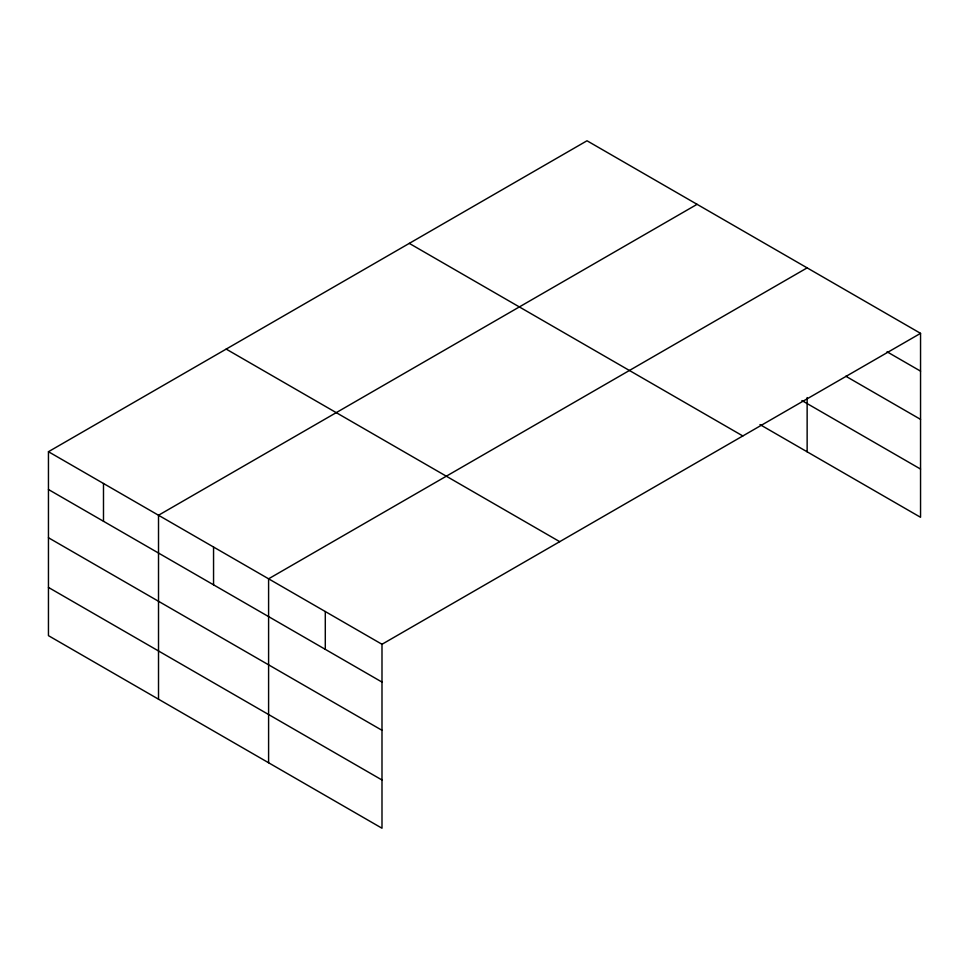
<?xml version="1.0" encoding="UTF-8"?>
<svg xmlns="http://www.w3.org/2000/svg" width="969" height="969" viewBox="0 0 969 969"><rect width="100%" height="100%" fill="white"/><g stroke="black" fill="none" stroke-linecap="round" stroke-linejoin="round"><path stroke-width="1.45" d="M920.55 333.348L587.008 140.771L48.45 451.711L48.45 635.652L381.992 828.229L381.992 644.276L920.55 333.348L920.55 517.289L759.975 424.579M697.074 204.326L158.516 515.254L158.516 699.206M807.141 267.868L268.595 578.808L268.595 762.748M887.047 351.795L920.55 371.139M845.804 376.214L920.55 419.371M801.908 400.56L920.55 469.069M409.281 243.376L742.823 435.953M226.177 349.094L559.719 541.671M48.45 451.711L381.992 644.276M48.45 489.502L381.992 682.079M48.45 537.734L381.992 730.299M48.45 587.42L381.992 779.997M807.141 397.569L807.141 451.82M325.293 611.536L325.293 649.339M213.555 547.025L213.555 584.828M103.489 483.483L103.489 521.274"/></g></svg>
